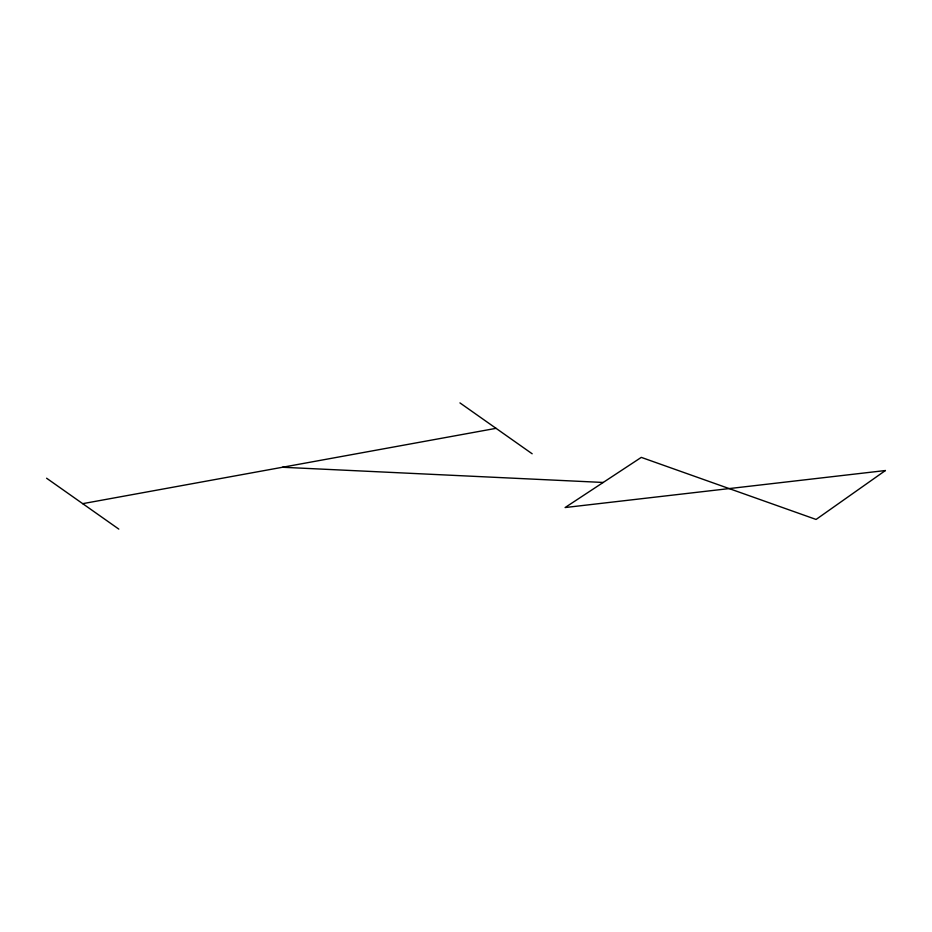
<?xml version="1.0" encoding="UTF-8"?>
<svg xmlns="http://www.w3.org/2000/svg" width="932" height="932" viewBox="0 0 932 932"><rect width="100%" height="100%" fill="white"/><g stroke="black" fill="none" stroke-linecap="round" stroke-linejoin="round"><path stroke-width="1.4" d="M82.703 503.664L496.057 428.336M282.489 467.258L603.19 482.461M459.954 402.904L532.16 453.779M46.6 478.221L118.795 529.096M885.4 470.532L816.082 519.45L641.298 457.379L565.095 507.544L885.4 470.532"/></g></svg>
